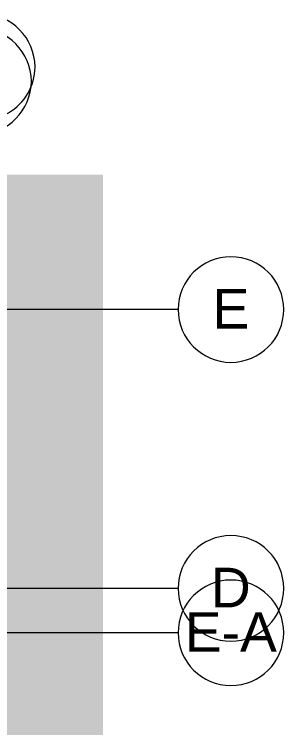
# Model space of a CAD drawing. Header units: inches. Extents: x -4124 to 2030, y 10168 to 14873.
# Drawn here: x -1549 to -1243, y 11298 to 12110 of the extents above; entities that cross this region are included whole.
import ezdxf

# ---------------------------------------------------------------- set-up
doc = ezdxf.new("R2010")
doc.units = ezdxf.units.IN
doc.header["$MEASUREMENT"] = 0
doc.linetypes.add('Demolished', pattern=[0.1875, 0.125, -0.0625])
doc.linetypes.add('Grid Line 1_2_', pattern=[0.875, 0.5, -0.125, 0.125, -0.125])
for name, color, linetype, lineweight in [('A-ROOF', 132, 'Demolished', 9), ('S-GRID', 1, 'Continuous', 9), ('S-GRID-IDEN', 1, 'Continuous', 9)]:
    doc.layers.add(name, color=color, linetype=linetype, lineweight=lineweight)
doc.styles.add('Arial', font='arial.ttf', dxfattribs={"height": 45})

# ---------------------------------------------------------------- blocks, each defined once
blk = doc.blocks.new('Walls 1 - Walls 1-1277454-DEMO PLAN - 1ST FLOOR')
at = {"layer": 'A-ROOF', "linetype": 'Continuous'}
blk.add_hatch(color=161, dxfattribs=at).paths.add_polyline_path([(-1448.32, 10380.08), (-1448.32, 11927.42), (-1956.88, 11927.42), (-1956.83, 11915.82), (-1585.45, 11918.85), (-1585.45, 11790.15), (-1578.67, 11790.15), (-1577.83, 11774.15), (-1577.83, 10643.01), (-1938.58, 10642.37), (-1938.58, 10381.41), (-1577.83, 10380.43)], flags=0)
blk = doc.blocks.new('Grid - Grid Head - Circle-50561-DEMO PLAN - 1ST FLOOR')
at = {"layer": 'S-GRID-IDEN'}
for start, end in [(360, 180), (180, 360)]:
    blk.add_arc((0, 0), 0.25, start, end, dxfattribs=at)

msp = doc.modelspace()

# ---------------------------------------------------------------- linework, layer by layer
at = {"layer": 'S-GRID', "linetype": 'Grid Line 1_2_'}
for p, q in [((-1362.80331, 11773.89539), (-3750.49332, 11773.89539)), ((-1362.80331, 11456.89539), (-3750.49332, 11456.89539)), ((-1362.80331, 11406.39539), (-3886.22241, 11406.39539))]:
    msp.add_line(p, q, dxfattribs=at)

# ---------------------------------------------------------------- block references
at = {"layer": 'A-ROOF', "linetype": 'Continuous'}
msp.add_blockref('Walls 1 - Walls 1-1277454-DEMO PLAN - 1ST FLOOR', (0, 0), dxfattribs=at)
at = {"layer": 'S-GRID-IDEN', "xscale": 239.9999999999998, "yscale": 239.9999999999998, "zscale": 239.9999999999998}
for p, rotation in [((-1585.45325, 12049.62705), 180), ((-1302.80331, 11773.89539), 89.99999999999962), ((-1302.80331, 11456.89539), 89.99999999999962), ((-1302.80331, 11406.39539), 89.9999999999996)]:
    msp.add_blockref('Grid - Grid Head - Circle-50561-DEMO PLAN - 1ST FLOOR', p, dxfattribs=dict(at, rotation=rotation))
msp.add_blockref('Grid - Grid Head - Circle-50561-DEMO PLAN - 1ST FLOOR', (-1589.64075, 12033.42375), dxfattribs=at)

# ---------------------------------------------------------------- texts
at = {"layer": 'S-GRID-IDEN', "char_height": 45, "attachment_point": 1, "style": 'Arial'}
for s, insert, width in [('E', (-1323.81942, 11797.34744), 50.7525), ('D', (-1325.70919, 11480.34744), 55.2975), ('E-A', (-1355.37848, 11429.84744), 127.26)]:
    msp.add_mtext(s, dxfattribs=dict(at, insert=insert, width=width))

doc.saveas('drawing.dxf')
